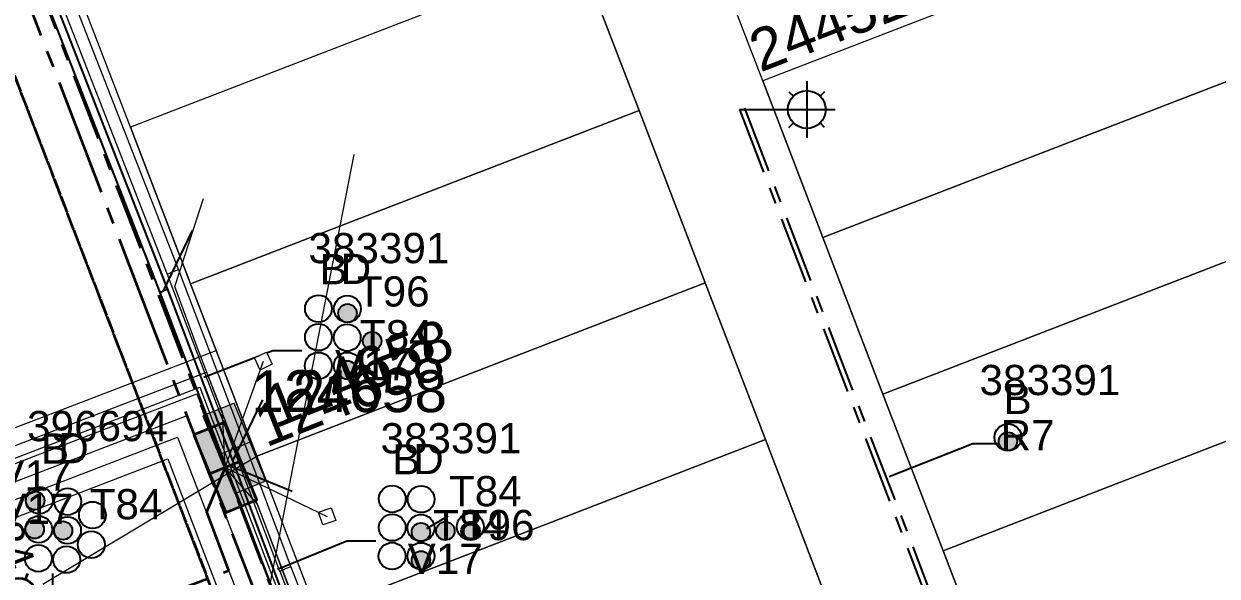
# Model space of a CAD drawing. Header units: metres. Extents: x 0 to 310918, y 0 to 6270107.
# Drawn here: x 310598.9 to 310669.9, y 6269851.5 to 6269884.4 of the extents above; entities that cross this region are included whole.
import ezdxf
from ezdxf.enums import TextEntityAlignment as Align

# ---------------------------------------------------------------- set-up
doc = ezdxf.new("R2010")
doc.units = ezdxf.units.M
for name, pattern in [('Cable Exist OH', [1, 1, 0]), ('Cable Exist UG', [7, 4, -1, 1, -1]), ('PHANTOMX2', [6.6, 3, -0.75, 0.2, -0.75, 0.2, -0.75, 0.2, -0.75])]:
    doc.linetypes.add(name, pattern=pattern)
doc.layers.get('0').update_dxf_attribs({"color": 6})
for name, color, linetype, lineweight in [('_User Miscellaneous1', 30, 'Continuous', 13), ('_User_HV_Exist', 1, 'Continuous', 35), ('_User_LV_Exist', 5, 'Continuous', 35), ('Cadastre Developer_SP_NEW', 92, 'Continuous', 15), ('Cadastre Land Parcels_SP_EXT', 118, 'Continuous', 15), ('Cadastre Roads_SP_EXT', 218, 'Continuous', 15), ('Mains_HV_EXT', 13, 'Continuous', 25), ('Mains_LV_EXT', 163, 'Continuous', 25), ('Mains_LV_SL_EXT', 135, 'Continuous', 25), ('Mains_SL_EXT', 131, 'Continuous', 25), ('Services_SP_EXT', 42, 'PHANTOMX2', 20)]:
    doc.layers.add(name, color=color, linetype=linetype, lineweight=lineweight)
doc.layers.add('_User Miscellaneous10', color=252, linetype='Continuous', lineweight=13, plot=False, transparency=0.7)
doc.layers.add('_User Miscellaneous12', color=252, linetype='Continuous', lineweight=13, plot=False, transparency=0.75)
doc.layers.add('Duct_SP_EXT', color=30, linetype='Continuous')
doc.layers.add('Trench_SP_EXT', color=7, linetype='Continuous')
doc.layers.add('Features_HIDE', color=1, linetype='Continuous', plot=False)
doc.styles.add('iecARIAL', font='arial.ttf', dxfattribs={"height": 2})
doc.styles.add('SL_LABEL', font='arial.ttf', dxfattribs={"height": 2})
doc.styles.get("Standard").update_dxf_attribs({"font": 'arial.ttf'})

# ---------------------------------------------------------------- blocks, each defined once
blk = doc.blocks.new('PILLAR_EXT')
blk.add_hatch(color=256).paths.add_polyline_path([(-2.5, 1), (-2.5, -1), (2.5, -1), (2.5, 1)])
for p, q in [((0, 1), (0, -1)), ((-2.5, 0), (2.5, 0))]:
    blk.add_line(p, q)
at = {"ltscale": 10}
blk.add_line((2.5, 0), (-2.5, 0), dxfattribs=at)
blk.add_lwpolyline([(-2.5, -1), (-1.25, -1), (1.25, -1), (2.5, -1), (2.5, 1), (-2.5, 1)], close=True)
at = {"width": 0.9, "flags": 8}
blk.add_attdef('ASSET_NUM', text='', height=2, rotation=90, dxfattribs=at).set_placement((-2, 4), align=Align.MIDDLE_LEFT)
for tag, p, flags in [('OWNED_BY', (0, -0.2), 9), ('STATE', (0, -0.4), 9), ('SUPPORT_TYPE', (0, -0.6), 9), ('USAGE', (0, -0.8), 9), ('LEGEND', (0, -1), 9), ('LOCATION', (0, -1.2), 9), ('NOTES', (0, -1.4), 9), ('PARENT', (0, -1.6), 9), ('STREETNAME', (0, -1.8), 9), ('SUBURB', (0, -2), 1)]:
    blk.add_attdef(tag, p, '', height=0.2, dxfattribs=dict(flags=flags))
blk = doc.blocks.new('DUCT_EXT')
blk.add_circle((0, 0.8), 0.8)
at = {"flags": 1}
blk.add_attdef('Z', (0, 0), '', height=0.2, dxfattribs=at)
at = {"flags": 9}
for tag, p in [('DUCT_CODE', (0, 0)), ('XSECT_TYPE', (0, -0.2)), ('STATE', (0, -0.6)), ('FB_REFERENCE', (0, -0.4)), ('NOTES', (0, -0.8))]:
    blk.add_attdef(tag, text='', height=0.2, dxfattribs=at).set_placement(p, align=Align.MIDDLE_LEFT)
blk = doc.blocks.new('SL_LANTERN_EXT')
at = {"flags": 9}
for tag, p in [('LRATECODE', (-7.4, 0)), ('LOUTREACHVOCAB', (-7.2, 0)), ('LOUTREACH', (-7, 0)), ('LANTNUMBER', (-6.6, 0)), ('LNEW', (-6.4, 0)), ('LMASTVOCAB', (-6.2, 0)), ('LMAST', (-6, 0)), ('LLAMPVOCAB', (-5.8, 0)), ('LLAMP', (-5.6, 0)), ('LEXIST', (-5.4, 0)), ('LCHARGE3PERCENT', (-5.2, 0)), ('LCHARGE3', (-5, 0)), ('LCHARGE2PERCENT', (-4.8, 0)), ('LCHARGE2', (-4.6, 0)), ('LCHARGE1PERCENT', (-4.4, 0)), ('LCHARGE1', (-4.2, 0)), ('LCATEGORY', (-4, 0)), ('LBRACKETVOCAB', (-3.8, 0)), ('LBRACKET', (-3.6, 0)), ('LKINGHEIGHT', (-3.4, 0)), ('CREPLACE', (-3.2, 0)), ('CREMOVE', (-3, 0)), ('CNUMBER', (-2.8, 0)), ('CNEW', (-2.6, 0)), ('CEXIST', (-2.4, 0)), ('USAGE', (-2.2, 0)), ('STATE', (-2, 0)), ('OWNED_BY', (-1.8, 0)), ('ORIENTATION', (-1.6, 0)), ('OPERATING_VOLTAGE', (-1.4, 0)), ('NO_PHASES', (-1.2, 0)), ('LANTERN_TYPE', (-1, 0)), ('LANTERN_PURPOSE', (-0.8, 0)), ('CONTROL_TYPE', (-0.6, 0)), ('CONSTRUCTED_VOLTAGE', (-0.4, 0))]:
    blk.add_attdef(tag, text='', height=0.001, rotation=270, dxfattribs=at).set_placement(p, align=Align.MIDDLE_LEFT)
at = {"style": 'SL_LABEL', "flags": 9}
blk.add_attdef('STREET_CODE', text='', height=0.001, rotation=270, dxfattribs=at).set_placement((0.001, 0), align=Align.MIDDLE_LEFT)
at = {"flags": 1}
blk.add_attdef('Z', (0, 0), '', height=0.001, rotation=270, dxfattribs=at)
at = {"width": 0.9}
blk.add_attdef('LNUMBER', text='', height=1, dxfattribs=at).set_placement((7, -1), align=Align.MIDDLE_LEFT)
at = {"flags": 9}
for tag, p in [('LREMOVE', (0, -7.6)), ('LREPLACE', (0, -7.8)), ('LTYPE', (0, -8)), ('LTYPEVOCAB', (0, -8.2)), ('LEGEND', (0, -8.4)), ('SUBURB', (0, -8.6)), ('STREETNAME', (0, -8.8)), ('LOCATION', (0, -9)), ('NOTES', (0, -9.2)), ('MAINTAINED_BY', (0, -9.863))]:
    blk.add_attdef(tag, text='', height=0.001, dxfattribs=at).set_placement(p, align=Align.MIDDLE_LEFT)
blk.add_attdef('OPERATED_BY', (0, -9.607), '', height=0.001, dxfattribs=at)
at = {"layer": 'Features_HIDE', "width": 0.9}
blk.add_attdef('ASSET_NUM', text='', height=1, dxfattribs=at).set_placement((7, 1), align=Align.MIDDLE_LEFT)
at = {"transparency": 33554651}
blk.add_wipeout([(5.688, 0), (5.061, -1.061), (4, -1.688), (2.939, -1.061), (2.313, 0), (2.939, 1.061), (4, 1.687), (5.061, 1.061)], dxfattribs=at)
for p, q in [((4, 1.687), (4, 0)), ((2.939, 1.061), (3.205, 0.795)), ((5.061, 1.061), (4.795, 0.795)), ((0, 0), (4, 0)), ((4, 0), (5.688, 0)), ((4, 0), (4, -1.688)), ((2.939, -1.061), (3.205, -0.795)), ((5.061, -1.061), (4.795, -0.795))]:
    blk.add_line(p, q)
blk.add_circle((4, 0), 1.125)
blk = doc.blocks.new('CCP_EXT')
at = {"flags": 9}
for tag, p in [('USAGE', (0, -1.2)), ('LEGEND', (0, -1.4)), ('STATE', (0, -1.8)), ('LIFE_SUPPORT', (0, -1.6)), ('NOTES', (0, -2))]:
    blk.add_attdef(tag, text='', height=0.2, dxfattribs=at).set_placement(p, align=Align.MIDDLE_LEFT)
at = {"transparency": 33554651}
blk.add_wipeout([(0, 0.566), (0.566, 0), (0, -0.566), (-0.566, 0)], dxfattribs=at)
blk.add_lwpolyline([(-0.566, 0), (0, 0.566), (0.566, 0), (0, -0.566), (-0.566, 0)])
at = {"flags": 1}
blk.add_attdef('Z', (0, 0), '', height=0.2, dxfattribs=at)
at = {"flags": 9}
for tag, p in [('CCP_TYPE', (0, 0)), ('OPERATING_VOLTAGE', (0, -0.6)), ('ORIENTATION', (0, -0.8)), ('CONSTRUCTED_VOLTAGE', (0, -0.2)), ('NO_PHASES', (0, -0.4)), ('OWNED_BY', (0, -1))]:
    blk.add_attdef(tag, text='', height=0.2, dxfattribs=at).set_placement(p, align=Align.MIDDLE_LEFT)
blk = doc.blocks.new('CABLE_LARGE_EXT')
h = blk.add_hatch(color=256)
edge = h.paths.add_edge_path()
edge.add_arc((0, 0.55), 0.55, 0, 360)
blk.add_circle((0, 0.55), 0.55)
at = {"flags": 1}
blk.add_attdef('Z', (0, 0), '', height=0.2, dxfattribs=at)
at = {"flags": 9}
for tag, p in [('COND_CODE', (0, 0)), ('XSECT_SIZE', (0, -0.6)), ('STATE', (0, -0.4)), ('FB_REFERENCE', (0, -0.2)), ('NOTES', (0, -0.8))]:
    blk.add_attdef(tag, text='', height=0.2, dxfattribs=at).set_placement(p, align=Align.MIDDLE_LEFT)
blk = doc.blocks.new('*U397')
at = {"width": 0.9}
blk.add_attdef('LNUMBER', text='', height=1, rotation=24.19474, dxfattribs=at).set_placement((6.795, 1.957), align=Align.MIDDLE_LEFT)
at = {"flags": 9}
for tag, p in [('LRATECODE', (-7.4, 0)), ('LOUTREACHVOCAB', (-7.2, 0)), ('LOUTREACH', (-7, 0)), ('LANTNUMBER', (-6.6, 0)), ('LNEW', (-6.4, 0)), ('LMASTVOCAB', (-6.2, 0)), ('LMAST', (-6, 0)), ('LLAMPVOCAB', (-5.8, 0)), ('LLAMP', (-5.6, 0)), ('LEXIST', (-5.4, 0)), ('LCHARGE3PERCENT', (-5.2, 0)), ('LCHARGE3', (-5, 0)), ('LCHARGE2PERCENT', (-4.8, 0)), ('LCHARGE2', (-4.6, 0)), ('LCHARGE1PERCENT', (-4.4, 0)), ('LCHARGE1', (-4.2, 0)), ('LCATEGORY', (-4, 0)), ('LBRACKETVOCAB', (-3.8, 0)), ('LBRACKET', (-3.6, 0)), ('LKINGHEIGHT', (-3.4, 0)), ('CREPLACE', (-3.2, 0)), ('CREMOVE', (-3, 0)), ('CNUMBER', (-2.8, 0)), ('CNEW', (-2.6, 0)), ('CEXIST', (-2.4, 0)), ('USAGE', (-2.2, 0)), ('STATE', (-2, 0)), ('OWNED_BY', (-1.8, 0)), ('ORIENTATION', (-1.6, 0)), ('OPERATING_VOLTAGE', (-1.4, 0)), ('NO_PHASES', (-1.2, 0)), ('LANTERN_TYPE', (-1, 0)), ('LANTERN_PURPOSE', (-0.8, 0)), ('CONTROL_TYPE', (-0.6, 0)), ('CONSTRUCTED_VOLTAGE', (-0.4, 0))]:
    blk.add_attdef(tag, text='', height=0.001, rotation=270, dxfattribs=at).set_placement(p, align=Align.MIDDLE_LEFT)
at = {"style": 'SL_LABEL', "flags": 9}
blk.add_attdef('STREET_CODE', text='', height=0.001, rotation=270, dxfattribs=at).set_placement((0.001, 0), align=Align.MIDDLE_LEFT)
at = {"flags": 1}
blk.add_attdef('Z', (0, 0), '', height=0.001, rotation=270, dxfattribs=at)
at = {"flags": 9}
for tag, p in [('LREMOVE', (0, -7.6)), ('LREPLACE', (0, -7.8)), ('LTYPE', (0, -8)), ('LTYPEVOCAB', (0, -8.2)), ('LEGEND', (0, -8.4)), ('SUBURB', (0, -8.6)), ('STREETNAME', (0, -8.8)), ('LOCATION', (0, -9)), ('NOTES', (0, -9.2)), ('MAINTAINED_BY', (0, -9.863))]:
    blk.add_attdef(tag, text='', height=0.001, dxfattribs=at).set_placement(p, align=Align.MIDDLE_LEFT)
blk.add_attdef('OPERATED_BY', (0, -9.607), '', height=0.001, dxfattribs=at)
at = {"layer": 'Features_HIDE', "width": 0.9}
blk.add_attdef('ASSET_NUM', text='', height=1, rotation=24.19474, dxfattribs=at).set_placement((5.975, 3.781), align=Align.MIDDLE_LEFT)
at = {"transparency": 33554651}
blk.add_wipeout([(5.188, 2.331), (5.051, 1.107), (4.34, 0.1), (3.116, 0.237), (2.109, 0.948), (2.246, 2.172), (2.957, 3.179), (4.181, 3.042)], dxfattribs=at)
for p, q in [((2.957, 3.179), (3.649, 1.639)), ((4.181, 3.042), (4.048, 2.691)), ((2.246, 2.172), (2.597, 2.039)), ((3.649, 1.639), (5.188, 2.331)), ((0, 0), (3.649, 1.639)), ((3.649, 1.639), (4.34, 0.1)), ((5.051, 1.107), (4.7, 1.24)), ((3.116, 0.237), (3.249, 0.588))]:
    blk.add_line(p, q)
blk.add_circle((3.649, 1.639), 1.125)

msp = doc.modelspace()

# ---------------------------------------------------------------- linework, layer by layer
at = {"layer": '_User Miscellaneous1'}
for p, q in [((310600.206, 6269887.945), (310607.405, 6269869.47)), ((310600.876, 6269888.207), (310608.076, 6269869.731)), ((310607.404, 6269869.473), (310607.741, 6269869.601)), ((310607.404, 6269869.473), (310611.356, 6269859.064)), ((310607.405, 6269869.47), (310607.741, 6269869.601)), ((310608.076, 6269869.731), (310607.741, 6269869.601)), ((310608.077, 6269869.728), (310607.741, 6269869.601)), ((310608.077, 6269869.728), (310612.029, 6269859.32)), ((310611.355, 6269859.065), (310611.692, 6269859.192)), ((310611.356, 6269859.064), (310611.692, 6269859.192)), ((310612.029, 6269859.32), (310611.692, 6269859.192)), ((310612.029, 6269859.319), (310611.692, 6269859.192)), ((310612.029, 6269859.319), (310614.775, 6269852.035)), ((310611.355, 6269859.065), (310614.101, 6269851.781)), ((310614.774, 6269852.037), (310614.438, 6269851.908)), ((310614.775, 6269852.035), (310614.438, 6269851.908)), ((310614.774, 6269852.037), (310623.065, 6269830.442)), ((310614.101, 6269851.781), (310614.438, 6269851.908)), ((310614.102, 6269851.779), (310614.438, 6269851.908)), ((310614.102, 6269851.779), (310622.393, 6269830.184))]:
    msp.add_line(p, q, dxfattribs=at)
at = {"layer": '_User Miscellaneous12'}
msp.add_lwpolyline([(310610.865, 6269857.958), (310610.693, 6269861.222), (310610.693, 6269861.222), (310609.279, 6269864.911), (310607.852, 6269868.741), (310609.569, 6269873.971)], dxfattribs=at)
at = {"layer": '_User_LV_Exist', "linetype": 'Cable Exist UG'}
msp.add_lwpolyline([(310610.865, 6269857.958), (310595.762, 6269897.123)], dxfattribs=at)
at = {"layer": 'Cadastre Developer_SP_NEW', "linetype": 'Continuous'}
for points in [[(310635.498, 6269879.222), (310631.92, 6269888.554), (310605.222, 6269878.231), (310608.8, 6269868.898), (310635.498, 6269879.222)], [(310681.584, 6269863.822), (310679.052, 6269870.423), (310678.005, 6269873.154), (310650.012, 6269862.329), (310653.592, 6269852.996), (310681.584, 6269863.822)], [(310685.163, 6269854.489), (310681.584, 6269863.822), (310653.592, 6269852.996), (310657.17, 6269843.663), (310685.163, 6269854.489)]]:
    msp.add_lwpolyline(points, close=True, dxfattribs=at)
at = {"layer": 'Cadastre Land Parcels_SP_EXT', "linetype": 'Continuous'}
for points in [[(310674.428, 6269882.482), (310670.849, 6269891.814), (310642.855, 6269880.992), (310646.434, 6269871.66), (310674.428, 6269882.482)], [(310635.498, 6269879.222), (310631.92, 6269888.554), (310605.222, 6269878.231), (310608.8, 6269868.898), (310635.498, 6269879.222)], [(310678.005, 6269873.154), (310674.428, 6269882.482), (310646.434, 6269871.66), (310650.012, 6269862.329), (310678.005, 6269873.154)], [(310639.436, 6269868.955), (310635.498, 6269879.222), (310608.8, 6269868.898), (310612.736, 6269858.634), (310639.436, 6269868.955)], [(310681.584, 6269863.822), (310679.052, 6269870.423), (310678.005, 6269873.154), (310650.012, 6269862.329), (310653.592, 6269852.996), (310681.584, 6269863.822)], [(310643.014, 6269859.622), (310639.436, 6269868.955), (310612.736, 6269858.634), (310616.316, 6269849.297), (310643.014, 6269859.622)], [(310685.163, 6269854.489), (310681.584, 6269863.822), (310653.592, 6269852.996), (310657.17, 6269843.663), (310685.163, 6269854.489)], [(310646.593, 6269850.289), (310643.014, 6269859.622), (310616.316, 6269849.297), (310619.895, 6269839.963), (310646.593, 6269850.289)]]:
    msp.add_lwpolyline(points, close=True, dxfattribs=at)
at = {"layer": 'Duct_SP_EXT'}
for p, q in [((310599.773, 6269886.856), (310606.972, 6269868.381)), ((310600.22, 6269887.03), (310607.42, 6269868.555)), ((310606.972, 6269868.383), (310607.196, 6269868.468)), ((310606.972, 6269868.381), (310607.196, 6269868.468)), ((310606.972, 6269868.383), (310610.923, 6269857.974)), ((310607.42, 6269868.555), (310607.196, 6269868.468)), ((310607.42, 6269868.553), (310607.196, 6269868.468)), ((310607.42, 6269868.553), (310611.372, 6269858.144)), ((310610.923, 6269857.975), (310611.147, 6269858.059)), ((310610.923, 6269857.974), (310611.147, 6269858.059)), ((310610.923, 6269857.975), (310613.669, 6269850.691)), ((310611.372, 6269858.144), (310611.147, 6269858.059)), ((310611.372, 6269858.144), (310611.147, 6269858.059)), ((310611.372, 6269858.144), (310614.118, 6269850.86))]:
    msp.add_line(p, q, dxfattribs=at)
for points in [[(310615.428, 6269864.903), (310613.705, 6269864.903), (310609.58, 6269863.31)], [(310656.84, 6269859.368), (310655.369, 6269859.368), (310650.376, 6269857.404)], [(310624.108, 6269855.046), (310622.843, 6269854.293)], [(310619.818, 6269853.566), (310618.095, 6269853.566), (310613.965, 6269851.878)], [(310600.585, 6269851.643), (310600.585, 6269848.534), (310601.411, 6269846.374)]]:
    msp.add_lwpolyline(points, dxfattribs=at)
at = {"layer": 'Mains_LV_EXT', "linetype": 'Cable Exist UG'}
for points in [[(310610.865, 6269857.958), (310595.762, 6269897.123)], [(310590.325, 6269860.386), (310594.479, 6269860.745), (310594.479, 6269860.745), (310599.505, 6269847.558), (310599.54, 6269847.449), (310599.54, 6269847.449), (310611.074, 6269851.807), (310611.074, 6269851.807), (310609.76, 6269855.304), (310610.877, 6269857.992)]]:
    msp.add_lwpolyline(points, dxfattribs=at)
at = {"layer": 'Trench_SP_EXT', "linetype": 'Cable Exist UG'}
for points in [[(310607.196, 6269868.468), (310609.088, 6269872.453)], [(310613.083, 6269861.978), (310611.147, 6269858.059), (310615.245, 6269856.381)]]:
    msp.add_lwpolyline(points, dxfattribs=at)

# ---------------------------------------------------------------- block references
at = {"layer": 'Duct_SP_EXT'}
for name, p, rotation in [('DUCT_EXT', (310616.41, 6269866.615), 359.9726450913412), ('DUCT_EXT', (310618.133, 6269866.598), 359.9726450913412), ('DUCT_EXT', (310616.41, 6269864.913), 359.9726450913412), ('DUCT_EXT', (310618.122, 6269864.891), 359.9726450913412), ('DUCT_EXT', (310616.403, 6269863.211), 359.9726450913412), ('DUCT_EXT', (310618.121, 6269863.211), 359.9726450913412), ('CABLE_LARGE_EXT', (310598.997, 6269855.99), 269.140926747603), ('DUCT_EXT', (310598.997, 6269855.99), 270.2407190855803), ('DUCT_EXT', (310600.686, 6269855.916), 270.2407190855803), ('DUCT_EXT', (310620.8, 6269855.278), 359.9726450913412), ('DUCT_EXT', (310622.523, 6269855.261), 359.9726450913412), ('DUCT_EXT', (310602.157, 6269855.112), 270.2407190855803), ('DUCT_EXT', (310598.961, 6269854.258), 270.2407190855803), ('DUCT_EXT', (310600.673, 6269854.206), 270.2407190855803), ('DUCT_EXT', (310620.799, 6269853.576), 359.9726450913412), ('DUCT_EXT', (310622.511, 6269853.554), 359.9726450913412), ('CABLE_LARGE_EXT', (310598.971, 6269854.27), 269.9446331037912), ('CABLE_LARGE_EXT', (310600.656, 6269854.196), 270.1675008555982), ('DUCT_EXT', (310602.091, 6269853.353), 270.2407190855803), ('DUCT_EXT', (310620.793, 6269851.874), 359.9726450913412), ('DUCT_EXT', (310622.511, 6269851.873), 359.9726450913412), ('DUCT_EXT', (310598.935, 6269852.539), 270.2407190855803), ('DUCT_EXT', (310600.62, 6269852.464), 270.2407190855803)]:
    msp.add_blockref(name, p, dxfattribs=dict(at, rotation=rotation))
for name, p in [('CABLE_LARGE_EXT', (310618.14, 6269866.594)), ('CABLE_LARGE_EXT', (310619.608, 6269864.931)), ('CABLE_LARGE_EXT', (310618.121, 6269863.211)), ('DUCT_EXT', (310657.455, 6269858.95)), ('CABLE_LARGE_EXT', (310657.453, 6269858.957)), ('DUCT_EXT', (310625.447, 6269853.624)), ('CABLE_LARGE_EXT', (310622.511, 6269853.554)), ('CABLE_LARGE_EXT', (310623.966, 6269853.624)), ('CABLE_LARGE_EXT', (310625.464, 6269853.624)), ('CABLE_LARGE_EXT', (310622.511, 6269851.873))]:
    msp.add_blockref(name, p, dxfattribs=at)
at = {"layer": 'Features_HIDE'}
ref = msp.add_blockref('PILLAR_EXT', (310610.865, 6269857.958), dxfattribs=dict(at, rotation=292.3010928030409))
ref.add_attrib('ASSET_NUM', '124658', dxfattribs={"layer": '0', "height": 2.5, "rotation": 21.74839, "style": 'iecARIAL'}).set_placement((310612.365, 6269861.458), align=Align.TOP_LEFT)

# ---------------------------------------------------------------- texts
at = {"layer": 'Duct_SP_EXT'}
for s, p in [('383391', (310615.816, 6269870.124)), ('B', (310616.478, 6269868.868)), ('D', (310617.735, 6269868.884)), ('T96', (310618.699, 6269867.541)), ('T84', (310618.876, 6269864.931)), ('V17', (310617.397, 6269863.149)), ('383391', (310655.758, 6269862.264)), ('B', (310657.193, 6269861.131)), ('396694', (310599.067, 6269859.52)), ('383391', (310620.105, 6269858.795)), ('R7', (310657.017, 6269858.974)), ('B', (310599.894, 6269858.186)), ('D', (310600.927, 6269858.204)), ('B', (310620.799, 6269857.539)), ('D', (310622.056, 6269857.555)), ('V17', (310597.232, 6269856.579)), ('T84', (310624.178, 6269855.643)), ('V17', (310597.362, 6269854.594)), ('T84', (310602.792, 6269854.865)), ('T84', (310623.234, 6269853.624)), ('T96', (310624.938, 6269853.624)), ('V17', (310621.721, 6269851.614))]:
    msp.add_text(s, height=1.8, dxfattribs=at).set_placement(p)
at = {"layer": 'Mains_LV_EXT'}
msp.add_text('T84', height=1.8, rotation=290.92321, dxfattribs=at).set_placement((310596.37, 6269855.734))

# ---------------------------------------------------------------- next in the draw order: block references
at = {"layer": 'Features_HIDE'}
ref = msp.add_blockref('SL_LANTERN_EXT', (310641.479, 6269879.278), dxfattribs=at)
ref.add_attrib('ASSET_NUM', '244527', dxfattribs={"layer": '0', "height": 2.5, "rotation": 21.21067, "style": 'iecARIAL'}).set_placement((310642.979, 6269880.778), align=Align.BOTTOM_LEFT)
at = {"layer": 'Services_SP_EXT'}
for p, rotation in [((310613.131, 6269864.291), 250.3010927353316), ((310616.926, 6269855.04), 154.3010929576608)]:
    msp.add_blockref('CCP_EXT', p, dxfattribs=dict(at, rotation=rotation))

# ---------------------------------------------------------------- next in the draw order: linework, layer by layer
at = {"layer": '_User Miscellaneous1', "linetype": 'Cable Exist OH'}
msp.add_lwpolyline([(310569.825, 6269955.595), (310591.613, 6269898.768), (310612.309, 6269844.811)], dxfattribs=at)
at = {"layer": '_User Miscellaneous10', "linetype": 'Continuous', "flags": 128}
for points in [[(310535.161, 6269820.417), (310555.677, 6269828.267), (310557.992, 6269833.436), (310555.369, 6269840.374), (310554.576, 6269842.471), (310561.17, 6269846.205), (310564.986, 6269836.112), (310570.13, 6269833.797), (310590.652, 6269841.648), (310593.315, 6269847.005), (310589.514, 6269856.945), (310610.323, 6269864.925), (310611.434, 6269862.029), (310634.305, 6269802.38), (310651.55, 6269757.404), (310655.485, 6269747.139), (310636.483, 6269736.711), (310620.295, 6269778.981)], [(310535.129, 6269819.334), (310556.42, 6269827.481), (310559.073, 6269833.404), (310556.304, 6269840.727), (310555.814, 6269842.023), (310560.648, 6269844.76), (310564.198, 6269835.37), (310570.099, 6269832.714), (310591.373, 6269840.854), (310594.405, 6269846.953), (310590.805, 6269856.369), (310609.748, 6269863.634), (310610.5, 6269861.671), (310633.372, 6269802.022), (310650.617, 6269757.045), (310654.239, 6269747.596), (310637.006, 6269738.139), (310621.229, 6269779.339)], [(310535.098, 6269818.252), (310557.164, 6269826.695), (310560.154, 6269833.372), (310557.24, 6269841.081), (310557.053, 6269841.575), (310560.125, 6269843.315), (310563.409, 6269834.628), (310570.068, 6269831.632), (310592.095, 6269840.059), (310595.496, 6269846.9), (310592.096, 6269855.793), (310609.172, 6269862.342), (310609.567, 6269861.313), (310632.438, 6269801.664), (310649.683, 6269756.687), (310652.993, 6269748.052), (310637.53, 6269739.567), (310622.162, 6269779.696)], [(310535.067, 6269817.169), (310557.908, 6269825.908), (310561.236, 6269833.34), (310558.291, 6269841.127), (310559.602, 6269841.87), (310562.62, 6269833.887), (310570.037, 6269830.549), (310592.817, 6269839.264), (310596.587, 6269846.848), (310593.387, 6269855.217), (310608.596, 6269861.05), (310608.633, 6269860.955), (310631.504, 6269801.306), (310648.749, 6269756.329), (310651.747, 6269748.509), (310638.054, 6269740.995), (310623.096, 6269780.054)], [(310535.036, 6269816.087), (310558.651, 6269825.122), (310562.175, 6269832.991), (310570.006, 6269829.467), (310593.539, 6269838.47), (310597.677, 6269846.796), (310594.678, 6269854.641), (310608.021, 6269859.758), (310630.571, 6269800.948), (310647.816, 6269755.971), (310650.501, 6269748.966), (310638.578, 6269742.423), (310624.03, 6269780.412)], [(310535.005, 6269815.004), (310559.395, 6269824.336), (310562.678, 6269831.668), (310569.975, 6269828.384), (310594.261, 6269837.675), (310598.768, 6269846.743), (310595.968, 6269854.065), (310607.445, 6269858.466), (310629.637, 6269800.59), (310646.882, 6269755.613), (310649.255, 6269749.423), (310639.102, 6269743.852), (310624.964, 6269780.769)]]:
    msp.add_lwpolyline(points, dxfattribs=at)
at = {"layer": '_User Miscellaneous10', "color": 4, "linetype": 'Continuous', "flags": 128}
msp.add_lwpolyline([(310535.108, 6269818.576), (310556.941, 6269826.93), (310559.83, 6269833.382), (310556.959, 6269840.975), (310556.681, 6269841.71), (310560.282, 6269843.749), (310563.646, 6269834.851), (310570.078, 6269831.957), (310591.879, 6269840.297), (310595.169, 6269846.916), (310591.709, 6269855.966), (310609.345, 6269862.729), (310609.847, 6269861.42), (310632.718, 6269801.772), (310649.963, 6269756.795), (310653.367, 6269747.915), (310637.373, 6269739.139), (310621.882, 6269779.589)], dxfattribs=at)
at = {"layer": '_User Miscellaneous12'}
for points in [[(310618.51, 6269876.608), (310612.309, 6269844.811)], [(310610.865, 6269857.958), (310613.131, 6269864.291)], [(310610.865, 6269857.958), (310616.926, 6269855.04)], [(310620.376, 6269845.635), (310615.301, 6269849.079), (310615.301, 6269849.079), (310612.778, 6269855.763), (310610.865, 6269857.958)]]:
    msp.add_lwpolyline(points, dxfattribs=at)
at = {"layer": '_User_HV_Exist', "color": 1, "linetype": 'Cable Exist UG'}
msp.add_lwpolyline([(310458.325, 6269872.844), (310461.811, 6269863.6), (310461.811, 6269863.6), (310486.349, 6269872.947), (310496.009, 6269868.62), (310498.965, 6269860.399), (310509.726, 6269832.247), (310509.726, 6269832.247), (310513.213, 6269822.852), (310515.882, 6269816.123), (310513.205, 6269809.123), (310513.205, 6269809.123), (310536.268, 6269817.692), (310571.866, 6269831.294), (310571.866, 6269831.294), (310593.018, 6269839.393), (310594.995, 6269843.677), (310612.735, 6269850.256), (310612.735, 6269850.256), (310609.935, 6269857.559), (310605.999, 6269867.824), (310602.42, 6269877.156), (310598.838, 6269886.498), (310593.95, 6269899.038)], dxfattribs=at)
at = {"layer": '_User_LV_Exist', "linetype": 'Cable Exist OH'}
msp.add_lwpolyline([(310569.825, 6269955.595), (310591.613, 6269898.768), (310612.309, 6269844.811)], dxfattribs=at)
at = {"layer": 'Cadastre Developer_SP_NEW', "linetype": 'Continuous'}
for points in [[(310674.428, 6269882.482), (310670.849, 6269891.814), (310642.855, 6269880.992), (310646.434, 6269871.66), (310674.428, 6269882.482)], [(310678.005, 6269873.154), (310674.428, 6269882.482), (310646.434, 6269871.66), (310650.012, 6269862.329), (310678.005, 6269873.154)], [(310639.436, 6269868.955), (310635.498, 6269879.222), (310608.8, 6269868.898), (310612.736, 6269858.634), (310639.436, 6269868.955)], [(310643.014, 6269859.622), (310639.436, 6269868.955), (310612.736, 6269858.634), (310616.316, 6269849.297), (310643.014, 6269859.622)], [(310646.593, 6269850.289), (310643.014, 6269859.622), (310616.316, 6269849.297), (310619.895, 6269839.963), (310646.593, 6269850.289)]]:
    msp.add_lwpolyline(points, close=True, dxfattribs=at)
at = {"layer": 'Cadastre Roads_SP_EXT', "linetype": 'Continuous'}
for points in [[(310675.057, 6269797.018), (310671.479, 6269806.349), (310667.903, 6269815.673), (310664.324, 6269825.006), (310660.746, 6269834.339), (310657.17, 6269843.663), (310653.592, 6269852.996), (310650.012, 6269862.329), (310646.434, 6269871.66), (310642.855, 6269880.992), (310639.276, 6269890.324), (310635.696, 6269899.659), (310632.118, 6269908.991), (310628.54, 6269918.322), (310624.254, 6269929.498)], [(310617.255, 6269926.796), (310620.844, 6269917.439), (310624.422, 6269908.108), (310628.34, 6269897.891), (310631.92, 6269888.554), (310635.498, 6269879.222), (310639.436, 6269868.955), (310643.014, 6269859.622), (310646.593, 6269850.289), (310650.53, 6269840.023), (310654.106, 6269830.698), (310658.042, 6269820.433), (310661.621, 6269811.101), (310665.196, 6269801.778)]]:
    msp.add_lwpolyline(points, dxfattribs=at)
msp.add_lwpolyline([(310611.536, 6269857.915), (310612.736, 6269858.634), (310608.8, 6269868.898), (310605.222, 6269878.231), (310601.639, 6269887.572), (310597.722, 6269897.79), (310594.144, 6269907.121), (310590.914, 6269915.545), (310589.542, 6269915.253), (310568.9, 6269910.869), (310579.8, 6269882.358), (310581.976, 6269876.662), (310593.315, 6269847.005), (310611.536, 6269857.915)], close=True, dxfattribs=at)
at = {"layer": 'Mains_HV_EXT', "color": 1, "linetype": 'Cable Exist UG'}
msp.add_lwpolyline([(310458.325, 6269872.844), (310461.811, 6269863.6), (310461.811, 6269863.6), (310486.349, 6269872.947), (310496.009, 6269868.62), (310498.965, 6269860.399), (310509.726, 6269832.247), (310509.726, 6269832.247), (310513.213, 6269822.852), (310515.882, 6269816.123), (310513.205, 6269809.123), (310513.205, 6269809.123), (310536.268, 6269817.692), (310571.866, 6269831.294), (310571.866, 6269831.294), (310593.018, 6269839.393), (310594.995, 6269843.677), (310612.735, 6269850.256), (310612.735, 6269850.256), (310609.935, 6269857.559), (310605.999, 6269867.824), (310602.42, 6269877.156), (310598.838, 6269886.498), (310593.95, 6269899.038)], dxfattribs=at)
at = {"layer": 'Mains_LV_EXT', "linetype": 'Cable Exist OH'}
msp.add_lwpolyline([(310612.309, 6269844.811), (310591.613, 6269898.768)], dxfattribs=at)
at = {"layer": 'Mains_LV_EXT', "linetype": 'Cable Exist UG'}
msp.add_lwpolyline([(310625.461, 6269819.519), (310610.865, 6269857.958)], dxfattribs=at)
at = {"layer": 'Mains_LV_SL_EXT', "linetype": 'Cable Exist UG'}
msp.add_lwpolyline([(310641.467, 6269879.288), (310655.723, 6269842.063)], dxfattribs=at)
at = {"layer": 'Mains_SL_EXT', "linetype": 'Cable Exist OH'}
msp.add_lwpolyline([(310569.825, 6269955.595), (310591.613, 6269898.768), (310612.309, 6269844.811)], dxfattribs=at)
at = {"layer": 'Trench_SP_EXT', "linetype": 'Cable Exist UG'}
msp.add_lwpolyline([(310641.768, 6269879.366), (310656.017, 6269842.17)], dxfattribs=at)

# ---------------------------------------------------------------- next in the draw order: block references
at = {"layer": '_User Miscellaneous1'}
ref = msp.add_blockref('PILLAR_EXT', (310611.41, 6269859.091), dxfattribs=dict(at, rotation=292.3010928030409))
ref.add_attrib('ASSET_NUM', '124658', dxfattribs={"layer": '0', "height": 2.5, "rotation": 21.74839, "style": 'iecARIAL'}).set_placement((310612.91, 6269862.591), align=Align.TOP_LEFT)
at = {"layer": '_User_LV_Exist'}
ref = msp.add_blockref('PILLAR_EXT', (310610.865, 6269857.958), dxfattribs=dict(at, rotation=292.3010928030409))
ref.add_attrib('ASSET_NUM', '124658', dxfattribs={"layer": '0', "height": 2.5, "style": 'iecARIAL'}).set_placement((310612.412, 6269863.749), align=Align.TOP_LEFT)

# ---------------------------------------------------------------- next in the draw order: block references
ref = msp.add_blockref('*U397', (310594.911, 6269848.596), dxfattribs=at)
ref.add_attrib('ASSET_NUM', '252531', dxfattribs={"layer": 'Features_HIDE', "height": 2.5, "rotation": 23.24002, "style": 'iecARIAL'}).set_placement((310596.411, 6269850.096), align=Align.MIDDLE_RIGHT)

# ---------------------------------------------------------------- next in the draw order: linework, layer by layer
at = {"layer": '_User_LV_Exist', "linetype": 'Cable Exist UG'}
msp.add_lwpolyline([(310590.325, 6269860.386), (310594.479, 6269860.745), (310594.479, 6269860.745), (310599.505, 6269847.558), (310599.54, 6269847.449), (310599.54, 6269847.449), (310611.074, 6269851.807), (310611.074, 6269851.807), (310609.76, 6269855.304), (310610.877, 6269857.992)], dxfattribs=at)

doc.saveas('drawing.dxf')
